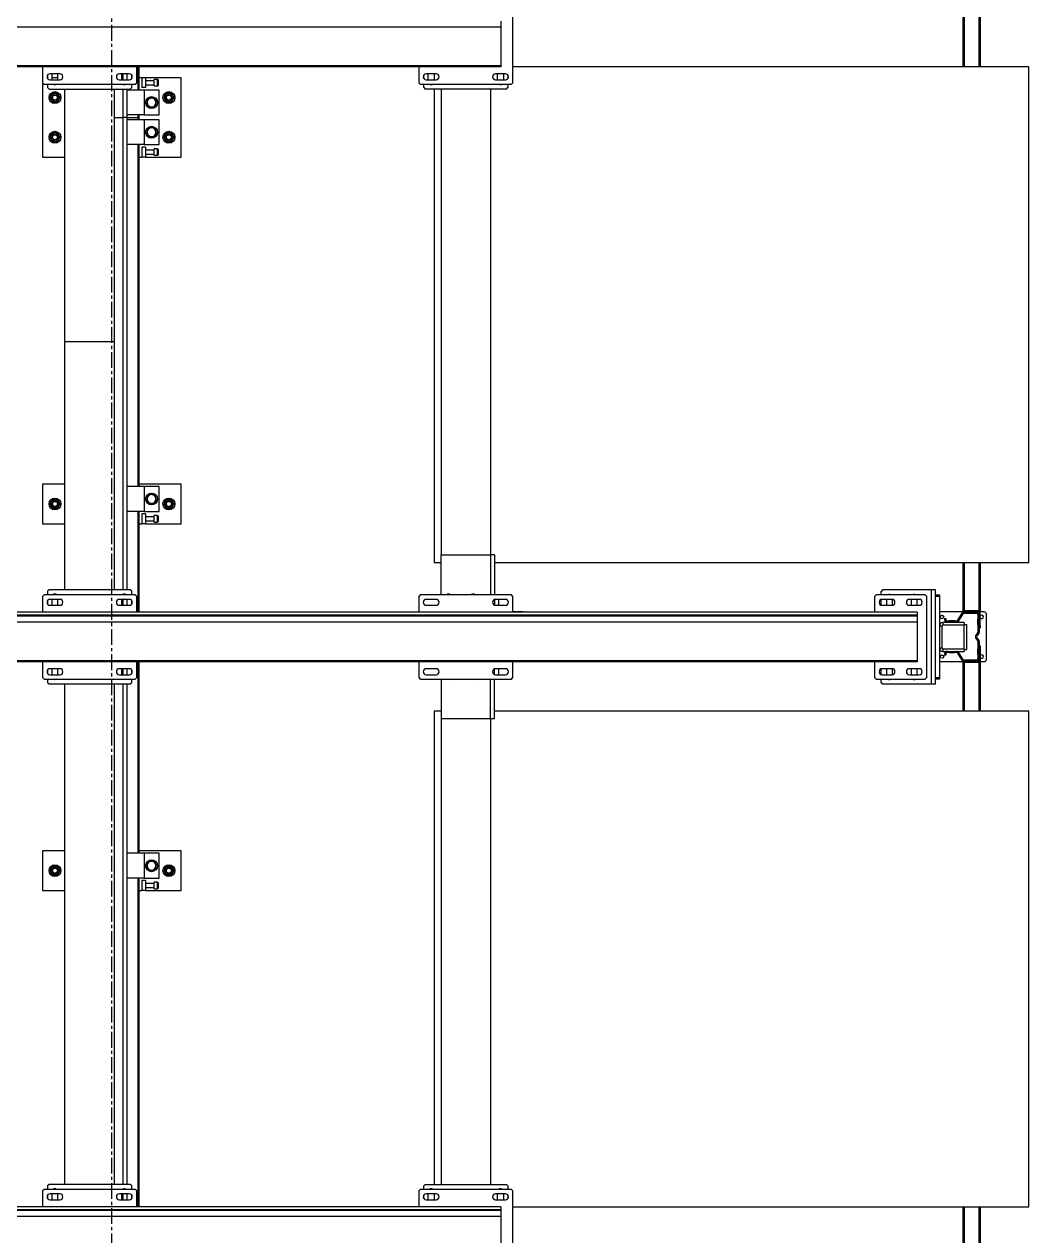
# Model space of a CAD drawing. Header units: millimetres. Extents: x 6622 to 532820, y 3370 to 359312.
# Drawn here: x 462973 to 465000, y 300081 to 302526 of the extents above; entities that cross this region are included whole.
import ezdxf

# ---------------------------------------------------------------- set-up
doc = ezdxf.new("R2010")
doc.units = ezdxf.units.MM
doc.linetypes.add('CENTER', pattern=[50.8, 31.75, -6.35, 6.35, -6.35])

# ---------------------------------------------------------------- blocks, each defined once
blk = doc.blocks.new('A$C6F3A12F4')
at = {"color": 2, "linetype": 'Continuous', "lineweight": 25}
for p, q in [((12185.2, 3700), (12185.2, 2659)), ((13185.2, 3700), (12185.2, 3700)), ((13185.2, 2622.1), (13185.2, 3700)), ((13485.2, 3700), (13485.2, 2622.1)), ((14485.2, 3700), (13485.2, 3700)), ((14485.2, 2659), (14485.2, 3700)), ((12085.2, 3602), (12185.2, 3602)), ((12085.2, 3599.5), (12185.2, 3599.5)), ((13185.2, 3602), (13283.2, 3602)), ((13185.2, 3599.5), (13283.2, 3599.5)), ((13283.2, 3599.5), (13283.2, 3602)), ((13283.2, 3599), (13283.2, 3599.5)), ((13285.2, 3599), (13283.2, 3599)), ((13283.2, 3599), (13283.2, 3572)), ((13285.2, 3610), (13285.2, 3601.8)), ((13285.2, 3599), (13285.2, 3594.5)), ((13287.7, 3594.5), (13285.2, 3594.5)), ((13285.2, 3570.1), (13285.2, 3594.5)), ((13286.2, 3602), (13286.2, 3600)), ((13312.2, 3602), (13286.2, 3602)), ((13290.7, 3600), (13286.2, 3600)), ((13287.7, 3570.1), (13287.7, 3594.5)), ((13380.2, 3615), (13290.2, 3615)), ((13290.7, 3600), (13290.7, 3597.5)), ((13290.7, 3600), (13299.8, 3600)), ((13290.7, 3597.5), (13299.8, 3597.5)), ((13299.8, 3600), (13299.8, 3597.5)), ((13310.6, 3600), (13299.8, 3600)), ((13310.6, 3597.5), (13299.8, 3597.5)), ((13310.6, 3600), (13325.8, 3600)), ((13310.6, 3597.5), (13310.6, 3600)), ((13310.6, 3597.5), (13325.8, 3597.5)), ((13312.2, 3600), (13312.2, 3602)), ((13312.2, 3602), (13317.2, 3602)), ((13317.2, 3602), (13317.2, 3600)), ((13325.8, 3597.5), (13325.8, 3600)), ((13329.2, 3598.8), (13327.6, 3596.8)), ((13327.6, 3596.8), (13331.8, 3593.5)), ((13329.2, 3598.8), (13333.3, 3595.5)), ((13331.8, 3593.5), (13333.3, 3595.5)), ((13337.1, 3595.5), (13341.2, 3598.8)), ((13337.1, 3595.5), (13338.6, 3593.5)), ((13338.6, 3593.5), (13342.8, 3596.8)), ((13342.8, 3596.8), (13341.2, 3598.8)), ((13344.6, 3600), (13344.6, 3597.5)), ((13344.6, 3600), (13359.8, 3600)), ((13344.6, 3597.5), (13359.8, 3597.5)), ((13353.2, 3600), (13353.2, 3602)), ((13353.2, 3602), (13358.2, 3602)), ((13358.2, 3602), (13358.2, 3600)), ((13358.2, 3602), (13384.2, 3602)), ((13359.8, 3600), (13359.8, 3597.5)), ((13370.6, 3600), (13359.8, 3600)), ((13370.6, 3597.5), (13359.8, 3597.5)), ((13370.6, 3597.5), (13370.6, 3600)), ((13370.6, 3600), (13379.7, 3600)), ((13370.6, 3597.5), (13379.7, 3597.5)), ((13379.7, 3600), (13384.2, 3600)), ((13379.7, 3597.5), (13379.7, 3600)), ((13385.2, 3594.5), (13382.7, 3594.5)), ((13382.7, 3594.5), (13382.7, 3570.1)), ((13384.2, 3600), (13384.2, 3602)), ((13385.2, 3601.8), (13385.2, 3610)), ((13387.2, 3599), (13385.2, 3599)), ((13385.2, 3599), (13385.2, 3594.5)), ((13385.2, 3594.5), (13385.2, 3570.1)), ((13387.2, 3599.5), (13387.2, 3602)), ((13387.2, 3602), (13485.2, 3602)), ((13387.2, 3599), (13387.2, 3599.5)), ((13387.2, 3599.5), (13485.2, 3599.5)), ((13387.2, 3599), (13387.2, 3572)), ((14485.2, 3602), (14585.2, 3602)), ((14485.2, 3599.5), (14585.2, 3599.5)), ((12085.2, 3569.5), (12185.2, 3569.5)), ((13185.2, 3569.5), (13283.2, 3569.5)), ((13283.2, 3572), (13285.2, 3572)), ((13283.2, 3567), (13283.2, 3572)), ((13285.2, 3570.1), (13285.2, 3567)), ((13285.2, 3570.1), (13287.7, 3570.1)), ((13306.7, 3569.9), (13311.7, 3569.9)), ((13306.7, 3569.9), (13306.7, 3526.9)), ((13310.7, 3569.9), (13310.7, 3574.9)), ((13360.7, 3574.9), (13310.7, 3574.9)), ((13360.7, 3569.9), (13310.7, 3569.9)), ((13311.7, 3569.9), (13311.7, 3526.9)), ((13359.7, 3526.9), (13359.7, 3569.9)), ((13359.7, 3569.9), (13364.7, 3569.9)), ((13360.7, 3569.9), (13360.7, 3574.9)), ((13364.7, 3526.9), (13364.7, 3569.9)), ((13382.7, 3570.1), (13385.2, 3570.1)), ((13385.2, 3572), (13387.2, 3572)), ((13385.2, 3567), (13385.2, 3570.1)), ((13387.2, 3572), (13387.2, 3567)), ((13387.2, 3569.5), (13485.2, 3569.5)), ((14485.2, 3569.5), (14585.2, 3569.5)), ((12085.2, 3567), (12185.2, 3567)), ((13185.2, 3567), (13283.2, 3567)), ((13285.2, 3567), (13283.2, 3567)), ((13285.2, 3567), (13285.2, 3520)), ((13289.1, 3567.5), (13287.8, 3565.4)), ((13301.8, 3556.9), (13287.8, 3565.4)), ((13303.1, 3559), (13289.1, 3567.5)), ((13301.8, 3556.9), (13303.1, 3559)), ((13305.7, 3554.3), (13303.2, 3554.3)), ((13303.2, 3550.3), (13303.2, 3554.3)), ((13305.7, 3550.3), (13303.2, 3550.3)), ((13303.2, 3550.3), (13303.2, 3539.5)), ((13305.7, 3550.3), (13305.7, 3554.3)), ((13305.7, 3550.3), (13305.7, 3539.5)), ((13367.2, 3554.3), (13364.7, 3554.3)), ((13367.2, 3550.3), (13364.7, 3550.3)), ((13367.2, 3554.3), (13367.2, 3550.3)), ((13367.2, 3539.5), (13367.2, 3550.3)), ((13381.3, 3567.5), (13367.3, 3559)), ((13367.3, 3559), (13368.6, 3556.9)), ((13382.6, 3565.4), (13368.6, 3556.9)), ((13382.6, 3565.4), (13381.3, 3567.5)), ((13387.2, 3567), (13385.2, 3567)), ((13385.2, 3520), (13385.2, 3567)), ((13387.2, 3567), (13485.2, 3567)), ((14485.2, 3567), (14585.2, 3567)), ((13298.2, 3530), (13298.2, 3532.5)), ((13298.2, 3532.5), (13300.2, 3532.5)), ((13298.2, 3530), (13300.2, 3530)), ((13300.2, 3530), (13300.2, 3532.5)), ((13303.2, 3539.5), (13305.7, 3539.5)), ((13303.2, 3535.5), (13303.2, 3539.5)), ((13303.2, 3535.5), (13305.7, 3535.5)), ((13305.7, 3535.5), (13305.7, 3539.5)), ((13306.7, 3526.9), (13311.7, 3526.9)), ((13313.7, 3524.9), (13313.7, 3519.9)), ((13313.7, 3524.9), (13357.7, 3524.9)), ((13357.7, 3519.9), (13357.7, 3524.9)), ((13359.7, 3526.9), (13364.7, 3526.9)), ((13364.7, 3539.5), (13367.2, 3539.5)), ((13364.7, 3535.5), (13367.2, 3535.5)), ((13367.2, 3539.5), (13367.2, 3535.5)), ((13370.2, 3532.5), (13370.2, 3530)), ((13370.2, 3532.5), (13372.2, 3532.5)), ((13370.2, 3530), (13372.2, 3530)), ((13372.2, 3532.5), (13372.2, 3530)), ((13430.7, 3511.9), (13240.7, 3511.9)), ((13240.7, 3511.9), (13240.7, 3503.9)), ((13430.7, 3503.9), (13240.7, 3503.9)), ((13240.7, 3503.9), (13240.7, 3404.9)), ((13250.7, 3511.9), (13250.7, 3519.9)), ((13250.7, 3519.9), (13253.7, 3519.9)), ((13253.7, 3519.9), (13253.7, 3511.9)), ((13253.7, 3519.9), (13417.7, 3519.9)), ((13417.7, 3511.9), (13417.7, 3519.9)), ((13417.7, 3519.9), (13420.7, 3519.9)), ((13420.7, 3519.9), (13420.7, 3511.9)), ((13430.7, 3511.9), (13430.7, 3503.9)), ((13430.7, 3503.9), (13430.7, 3404.9)), ((13253.7, 3494), (13250.7, 3491)), ((13250.7, 3491), (13250.7, 3392)), ((13417.7, 3494), (13253.7, 3494)), ((13259.7, 3479), (13259.7, 3459)), ((13271.7, 3474.9), (13259.7, 3474.9)), ((13271.7, 3459), (13271.7, 3479)), ((13285.7, 3475), (13285.7, 225)), ((13285.7, 3475), (13291.1, 3475)), ((13291.1, 225), (13291.1, 3475)), ((13291.1, 3475), (13293.7, 3475)), ((13293.7, 3475), (13293.7, 225)), ((13293.7, 3475), (13305.7, 3475)), ((13305.7, 3475), (13305.7, 225)), ((13305.7, 3475), (13383.1, 3475)), ((13383.1, 225), (13383.1, 3475)), ((13383.1, 3475), (13385.7, 3475)), ((13385.7, 3475), (13385.7, 225)), ((13399.7, 3479), (13399.7, 3459)), ((13411.7, 3474.9), (13399.7, 3474.9)), ((13411.7, 3459), (13411.7, 3479)), ((13420.7, 3491), (13417.7, 3494)), ((13420.7, 3392), (13420.7, 3491)), ((13259.7, 3462.9), (13271.7, 3462.9)), ((13399.7, 3462.9), (13411.7, 3462.9)), ((13259.7, 3424), (13259.7, 3404)), ((13271.6, 3424.9), (13259.8, 3424.9)), ((13271.7, 3404), (13271.7, 3424)), ((13399.7, 3424), (13399.7, 3404)), ((13411.6, 3424.9), (13399.8, 3424.9)), ((13411.7, 3404), (13411.7, 3424)), ((13240.7, 3404.9), (13243.7, 3401.9)), ((13250.7, 3401.9), (13243.7, 3401.9)), ((13259.7, 3412.9), (13271.7, 3412.9)), ((13271.3, 3401.9), (13260.1, 3401.9)), ((13399.7, 3412.9), (13411.7, 3412.9)), ((13411.3, 3401.9), (13400.1, 3401.9)), ((13427.7, 3401.9), (13420.7, 3401.9)), ((13427.7, 3401.9), (13430.7, 3404.9)), ((13250.7, 3392), (13253.7, 3389)), ((13253.7, 3389), (13285.7, 3389)), ((13385.7, 3389), (13417.7, 3389)), ((13417.7, 3389), (13420.7, 3392)), ((13285.2, 2680), (13285.2, 2659)), ((12217.2, 2659), (12053.2, 2659)), ((12199.2, 2644), (12199.2, 2624)), ((12202, 2649.1), (12208.4, 2649.1)), ((12211.2, 2624), (12211.2, 2644)), ((12220.2, 2656), (12217.2, 2659)), ((12220.2, 2472), (12220.2, 2656)), ((12220.2, 2649.1), (12227.2, 2649.1)), ((12230.2, 2646.1), (12227.2, 2649.1)), ((12230.2, 2646.1), (12230.2, 2482.1)), ((13253.7, 2659), (13250.7, 2656)), ((13250.7, 2656), (13250.7, 2472)), ((13285.7, 2659), (13253.7, 2659)), ((13259.7, 2644), (13259.7, 2624)), ((13271.7, 2624), (13271.7, 2644)), ((13417.7, 2659), (13385.7, 2659)), ((13399.7, 2644), (13399.7, 2624)), ((13411.7, 2624), (13411.7, 2644)), ((13420.7, 2656), (13417.7, 2659)), ((13420.7, 2472), (13420.7, 2656)), ((14443.2, 2649.1), (14440.2, 2646.1)), ((14440.2, 2482.1), (14440.2, 2646.1)), ((14443.2, 2649.1), (14450.2, 2649.1)), ((14453.2, 2659), (14450.2, 2656)), ((14450.2, 2656), (14450.2, 2472)), ((14617.2, 2659), (14453.2, 2659)), ((14459.2, 2644), (14459.2, 2624)), ((14462, 2649.1), (14468.4, 2649.1)), ((14471.2, 2624), (14471.2, 2644)), ((12093.2, 2635), (12105.2, 2635)), ((12105.2, 2635), (12105.2, 1065)), ((12105.2, 2635), (12182.6, 2635)), ((12182.6, 1065), (12182.6, 2635)), ((12182.6, 2635), (12185.2, 2635)), ((12185.2, 2635), (12185.2, 1065)), ((12199.2, 2640.1), (12211.2, 2640.1)), ((12211.2, 2628.1), (12199.2, 2628.1)), ((13170.2, 2622.1), (13170.2, 2614.1)), ((13170.2, 2622.1), (13250.7, 2622.1)), ((13259.7, 2630.1), (13271.7, 2630.1)), ((13260, 2622.1), (13271.4, 2622.1)), ((13399.7, 2630.1), (13411.7, 2630.1)), ((13411.4, 2622.1), (13400, 2622.1)), ((13500.2, 2622.1), (13420.7, 2622.1)), ((13500.2, 2614.1), (13500.2, 2622.1)), ((14459.2, 2640.1), (14471.2, 2640.1)), ((14471.2, 2628.1), (14459.2, 2628.1)), ((14485.2, 2635), (14490.6, 2635)), ((14485.2, 2635), (14485.2, 1065)), ((14490.6, 1065), (14490.6, 2635)), ((14490.6, 2635), (14493.2, 2635)), ((14493.2, 2635), (14493.2, 1065)), ((14493.2, 2635), (14505.2, 2635)), ((14505.2, 2635), (14505.2, 1065)), ((14505.2, 2635), (14582.6, 2635)), ((12230.2, 2614.1), (13170.2, 2614.1)), ((13170.2, 2514.1), (13170.2, 2614.1)), ((13170.2, 2614.1), (13250.7, 2614.1)), ((13500.2, 2614.1), (13420.7, 2614.1)), ((13500.2, 2514.1), (13500.2, 2614.1)), ((13500.2, 2614.1), (14440.2, 2614.1)), ((12199.2, 2504), (12199.2, 2484)), ((12199.2, 2500.1), (12211.2, 2500.1)), ((12199.2, 2500), (12211.2, 2500)), ((12211.2, 2484), (12211.2, 2504)), ((12230.2, 2514.1), (13170.2, 2514.1)), ((12230.2, 2500), (13185.2, 2500)), ((13250.7, 2514.1), (13170.2, 2514.1)), ((13185.2, 2500), (13185.2, 2514.1)), ((13259.7, 2504), (13259.7, 2484)), ((13271.7, 2484), (13271.7, 2504)), ((13399.7, 2504), (13399.7, 2484)), ((13411.7, 2484), (13411.7, 2504)), ((13420.7, 2514.1), (13500.2, 2514.1)), ((13485.2, 2514.1), (13485.2, 2500)), ((13485.2, 2500), (14440.2, 2500)), ((13500.2, 2514.1), (14440.2, 2514.1)), ((14459.2, 2504), (14459.2, 2484)), ((14459.2, 2500.1), (14471.2, 2500.1)), ((14459.2, 2500), (14471.2, 2500)), ((14471.2, 2484), (14471.2, 2504)), ((12211.2, 2488.1), (12199.2, 2488.1)), ((12208.7, 2479.1), (12201.7, 2479.1)), ((12217.2, 2469), (12220.2, 2472)), ((12227.2, 2479.1), (12220.2, 2479.1)), ((12227.2, 2479.1), (12230.2, 2482.1)), ((13250.7, 2472), (13253.7, 2469)), ((13417.7, 2469), (13420.7, 2472)), ((14440.2, 2482.1), (14443.2, 2479.1)), ((14450.2, 2479.1), (14443.2, 2479.1)), ((14450.2, 2472), (14453.2, 2469)), ((14471.2, 2488.1), (14459.2, 2488.1)), ((14468.7, 2479.1), (14461.7, 2479.1)), ((12185.2, 2469), (12217.2, 2469)), ((13253.7, 2469), (13285.7, 2469)), ((13385.7, 2469), (13417.7, 2469)), ((14453.2, 2469), (14485.2, 2469)), ((12207.2, 1990), (12207.2, 1918)), ((12367.2, 1990), (12207.2, 1990)), ((12367.2, 1918), (12367.2, 1990)), ((13027.2, 1990), (13027.2, 1904)), ((13107.2, 1990), (13027.2, 1990)), ((13107.2, 1918), (13107.2, 1990)), ((13767.2, 1990), (13767.2, 1904)), ((13847.2, 1990), (13767.2, 1990)), ((13847.2, 1918), (13847.2, 1990)), ((12256.7, 1965), (12256.2, 1965)), ((12256.6, 1963.2), (12256.2, 1963.2)), ((12256.3, 1962.2), (12256.6, 1963.2)), ((12336.7, 1965), (12336.2, 1965)), ((12336.6, 1963.2), (12336.2, 1963.2)), ((12336.3, 1962.2), (12336.6, 1963.2)), ((13076.7, 1965), (13076.2, 1965)), ((13076.6, 1963.2), (13076.2, 1963.2)), ((13076.3, 1962.2), (13076.6, 1963.2)), ((13816.8, 1965), (13816.2, 1965)), ((13816.6, 1963.2), (13816.2, 1963.2)), ((13816.3, 1962.2), (13816.6, 1963.2)), ((12210.7, 1942), (12210.7, 1935)), ((12223.7, 1942), (12210.7, 1942)), ((12223.7, 1935), (12210.7, 1935)), ((12211.7, 1943), (12222.7, 1943)), ((12213.2, 1935), (12213.2, 1918)), ((12221.2, 1918), (12221.2, 1935)), ((12223.7, 1935), (12223.7, 1942)), ((12282.2, 1945), (12232.2, 1945)), ((12232.2, 1945), (12232.2, 1915)), ((12252.2, 1937.3), (12248, 1934.4)), ((12256.4, 1940.2), (12252.2, 1937.3)), ((12261, 1938), (12256.4, 1940.2)), ((12265.6, 1935.8), (12261, 1938)), ((12282.2, 1915), (12282.2, 1945)), ((12342.2, 1945), (12292.2, 1945)), ((12292.2, 1945), (12292.2, 1915)), ((12312.2, 1937.3), (12308, 1934.4)), ((12316.4, 1940.2), (12312.2, 1937.3)), ((12321, 1938), (12316.4, 1940.2)), ((12325.6, 1935.8), (12321, 1938)), ((12342.2, 1915), (12342.2, 1945)), ((12350.7, 1942), (12350.7, 1935)), ((12363.7, 1942), (12350.7, 1942)), ((12363.7, 1935), (12350.7, 1935)), ((12351.7, 1943), (12362.7, 1943)), ((12353.2, 1935), (12353.2, 1918)), ((12361.2, 1918), (12361.2, 1935)), ((12363.7, 1935), (12363.7, 1942)), ((13082.2, 1945), (13032.2, 1945)), ((13032.2, 1945), (13032.2, 1915)), ((13052.2, 1937.3), (13048, 1934.4)), ((13056.4, 1940.2), (13052.2, 1937.3)), ((13061, 1938), (13056.4, 1940.2)), ((13065.6, 1935.8), (13061, 1938)), ((13082.2, 1915), (13082.2, 1945)), ((13090.7, 1942), (13090.7, 1935)), ((13103.7, 1942), (13090.7, 1942)), ((13103.7, 1935), (13090.7, 1935)), ((13091.7, 1943), (13102.7, 1943)), ((13093.2, 1935), (13093.2, 1918)), ((13101.2, 1918), (13101.2, 1935)), ((13103.7, 1935), (13103.7, 1942)), ((13822.2, 1945), (13772.2, 1945)), ((13772.2, 1945), (13772.2, 1915)), ((13792.2, 1937.3), (13788, 1934.4)), ((13796.4, 1940.2), (13792.2, 1937.3)), ((13801, 1938), (13796.4, 1940.2)), ((13805.6, 1935.8), (13801, 1938)), ((13822.2, 1915), (13822.2, 1945)), ((13830.7, 1942), (13830.7, 1935)), ((13843.7, 1942), (13830.7, 1942)), ((13843.7, 1935), (13830.7, 1935)), ((13831.7, 1943), (13842.7, 1943)), ((13833.2, 1935), (13833.2, 1918)), ((13841.2, 1918), (13841.2, 1935)), ((13843.7, 1935), (13843.7, 1942)), ((12207.2, 1918), (12207.2, 1910)), ((12207.2, 1918), (12227.2, 1918)), ((12207.2, 1910), (12207.2, 1904)), ((12207.2, 1910), (12227.2, 1910)), ((12227.2, 1918), (12227.2, 1910)), ((12232.2, 1915), (12232.2, 1880.2)), ((12232.2, 1915), (12282.2, 1915)), ((12248.8, 1924.2), (12253.4, 1922)), ((12253.4, 1922), (12258, 1919.8)), ((12258, 1919.8), (12262.2, 1922.7)), ((12262.2, 1922.7), (12266.4, 1925.6)), ((12266.8, 1930), (12266.1, 1930)), ((12266.6, 1928.2), (12266.2, 1928.2)), ((12266.4, 1927.4), (12266.6, 1928.2)), ((12282.2, 1915), (12282.2, 1880.2)), ((12292.2, 1915), (12292.2, 1880.2)), ((12292.2, 1915), (12342.2, 1915)), ((12308.7, 1924.2), (12313.4, 1922)), ((12313.4, 1922), (12318, 1919.8)), ((12318, 1919.8), (12322.2, 1922.7)), ((12322.2, 1922.7), (12326.4, 1925.6)), ((12326.7, 1930), (12326.1, 1930)), ((12326.6, 1928.2), (12326.2, 1928.2)), ((12326.4, 1927.4), (12326.6, 1928.2)), ((12342.2, 1915), (12342.2, 1880.2)), ((12347.2, 1918), (12367.2, 1918)), ((12347.2, 1918), (12347.2, 1910)), ((12347.2, 1910), (12367.2, 1910)), ((12367.2, 1918), (12367.2, 1910)), ((12367.2, 1904), (12367.2, 1910)), ((13032.2, 1915), (13082.2, 1915)), ((13032.2, 1915), (13032.2, 1880.2)), ((13048.8, 1924.2), (13053.4, 1922)), ((13053.4, 1922), (13058, 1919.8)), ((13058, 1919.8), (13062.2, 1922.7)), ((13062.2, 1922.7), (13066.4, 1925.6)), ((13066.8, 1930), (13066.1, 1930)), ((13066.6, 1928.2), (13066.2, 1928.2)), ((13066.4, 1927.4), (13066.6, 1928.2)), ((13082.2, 1915), (13082.2, 1880.2)), ((13087.2, 1918), (13087.2, 1910)), ((13087.2, 1918), (13107.2, 1918)), ((13087.2, 1910), (13107.2, 1910)), ((13107.2, 1918), (13107.2, 1910)), ((13107.2, 1904), (13107.2, 1910)), ((13772.2, 1915), (13822.2, 1915)), ((13772.2, 1915), (13772.2, 1880.2)), ((13788.8, 1924.2), (13793.4, 1922)), ((13793.4, 1922), (13798, 1919.8)), ((13798, 1919.8), (13802.2, 1922.7)), ((13802.2, 1922.7), (13806.4, 1925.6)), ((13806.7, 1930), (13806.1, 1930)), ((13806.6, 1928.2), (13806.2, 1928.2)), ((13806.4, 1927.4), (13806.6, 1928.2)), ((13822.2, 1915), (13822.2, 1880.2)), ((13827.2, 1918), (13847.2, 1918)), ((13827.2, 1918), (13827.2, 1910)), ((13827.2, 1910), (13847.2, 1910)), ((13847.2, 1918), (13847.2, 1910)), ((13847.2, 1904), (13847.2, 1910)), ((12185.2, 1904), (12232.2, 1904)), ((12232.2, 1902.7), (12185.2, 1902.7)), ((12217.2, 1900), (12185.2, 1900)), ((12199.2, 1885), (12199.2, 1865)), ((12208.5, 1890), (12201.9, 1890)), ((12211.2, 1865), (12211.2, 1885)), ((12220.2, 1897), (12217.2, 1900)), ((12220.2, 1713), (12220.2, 1897)), ((12227.2, 1890), (12220.2, 1890)), ((12230.2, 1887), (12227.2, 1890)), ((12230.2, 1723), (12230.2, 1887)), ((12282.2, 1904), (12292.2, 1904)), ((12287.2, 1902.7), (12282.2, 1902.7)), ((12287.2, 1904), (12287.2, 1902.7)), ((12287.2, 1880.2), (12287.2, 1902.7)), ((12292.2, 1902.7), (12287.2, 1902.7)), ((12342.2, 1904), (13032.2, 1904)), ((13032.2, 1902.7), (12342.2, 1902.7)), ((13082.2, 1904), (13285.7, 1904)), ((13285.7, 1902.7), (13082.2, 1902.7)), ((13243.2, 1890), (13240.2, 1887)), ((13240.2, 1887), (13240.2, 1723)), ((13250.7, 1890), (13243.2, 1890)), ((13253.7, 1900), (13250.7, 1897)), ((13250.7, 1897), (13250.7, 1713)), ((13285.7, 1900), (13253.7, 1900)), ((13259.7, 1885), (13259.7, 1865)), ((13269, 1890), (13262.4, 1890)), ((13271.7, 1865), (13271.7, 1885)), ((13385.7, 1904), (13772.2, 1904)), ((13772.2, 1902.7), (13385.7, 1902.7)), ((13417.7, 1900), (13385.7, 1900)), ((13399.7, 1885), (13399.7, 1865)), ((13409, 1890), (13402.4, 1890)), ((13411.7, 1865), (13411.7, 1885)), ((13420.7, 1897), (13417.7, 1900)), ((13420.7, 1713), (13420.7, 1897)), ((13427.2, 1890), (13420.7, 1890)), ((13430.2, 1887), (13427.2, 1890)), ((13430.2, 1723), (13430.2, 1887)), ((13822.2, 1904), (14485.2, 1904)), ((14485.2, 1902.7), (13822.2, 1902.7)), ((14443.2, 1890), (14440.2, 1887)), ((14440.2, 1887), (14440.2, 1723)), ((14450.2, 1890), (14443.2, 1890)), ((14453.2, 1900), (14450.2, 1897)), ((14450.2, 1897), (14450.2, 1713)), ((14485.2, 1900), (14453.2, 1900)), ((14459.2, 1885), (14459.2, 1865)), ((14468.5, 1890), (14461.9, 1890)), ((14471.2, 1865), (14471.2, 1885)), ((12211.2, 1881), (12199.2, 1881)), ((12199.2, 1880.2), (12211.2, 1880.2)), ((12211.2, 1872.8), (12199.2, 1872.8)), ((12199.2, 1869), (12211.2, 1869)), ((12220.8, 1872.8), (12220.2, 1872.8)), ((12230.2, 1880.2), (13240.2, 1880.2)), ((12287.2, 1872.8), (12230.2, 1872.8)), ((12287.2, 1880.2), (12287.2, 1872.8)), ((12287.2, 1855), (12287.2, 1872.8)), ((13240.2, 1872.8), (12287.2, 1872.8)), ((13250.7, 1872.8), (13249.6, 1872.8)), ((13271.7, 1881), (13259.7, 1881)), ((13259.7, 1880.2), (13271.7, 1880.2)), ((13271.7, 1872.8), (13259.7, 1872.8)), ((13259.7, 1869), (13271.7, 1869)), ((13411.7, 1881), (13399.7, 1881)), ((13399.7, 1880.2), (13411.7, 1880.2)), ((13411.7, 1872.8), (13399.7, 1872.8)), ((13399.7, 1869), (13411.7, 1869)), ((13420.8, 1872.8), (13420.7, 1872.8)), ((13430.2, 1880.2), (14440.2, 1880.2)), ((14440.2, 1872.8), (13430.2, 1872.8)), ((14450.2, 1872.8), (14449.6, 1872.8)), ((14471.2, 1881), (14459.2, 1881)), ((14459.2, 1880.2), (14471.2, 1880.2)), ((14471.2, 1872.8), (14459.2, 1872.8)), ((14459.2, 1869), (14471.2, 1869)), ((12740.2, 1855), (12230.2, 1855)), ((12740.2, 1855), (12740.2, 1755)), ((13240.2, 1855), (12740.2, 1855)), ((14440.2, 1855), (13430.2, 1855)), ((12199.2, 1745), (12199.2, 1725)), ((12211.2, 1741), (12199.2, 1741)), ((12207.2, 1741), (12207.2, 1729)), ((12211.2, 1725), (12211.2, 1745)), ((12740.2, 1755), (12230.2, 1755)), ((12367.2, 1710), (12367.2, 1755)), ((13240.2, 1755), (12740.2, 1755)), ((13027.2, 1755), (13027.2, 1710)), ((13107.2, 1710), (13107.2, 1755)), ((13259.7, 1745), (13259.7, 1725)), ((13271.7, 1741), (13259.7, 1741)), ((13271.7, 1725), (13271.7, 1745)), ((13399.7, 1745), (13399.7, 1725)), ((13411.7, 1741), (13399.7, 1741)), ((13411.7, 1725), (13411.7, 1745)), ((14440.2, 1755), (13430.2, 1755)), ((13767.2, 1755), (13767.2, 1710)), ((13847.2, 1710), (13847.2, 1755)), ((14459.2, 1745), (14459.2, 1725)), ((14471.2, 1741), (14459.2, 1741)), ((14471.2, 1725), (14471.2, 1745)), ((12199.2, 1729), (12211.2, 1729)), ((12201.9, 1720), (12208.5, 1720)), ((12207.2, 1720), (12207.2, 1719.3)), ((12217.2, 1710), (12220.2, 1713)), ((12220.2, 1720), (12227.2, 1720)), ((12227.2, 1720), (12230.2, 1723)), ((12256.7, 1735), (12256.2, 1735)), ((12256.6, 1733.2), (12256.2, 1733.2)), ((12256.3, 1732.2), (12256.6, 1733.2)), ((12336.7, 1735), (12336.2, 1735)), ((12336.6, 1733.2), (12336.2, 1733.2)), ((12336.3, 1732.2), (12336.6, 1733.2)), ((13076.7, 1735), (13076.2, 1735)), ((13076.6, 1733.2), (13076.2, 1733.2)), ((13076.3, 1732.2), (13076.6, 1733.2)), ((13240.2, 1723), (13243.2, 1720)), ((13243.2, 1720), (13250.7, 1720)), ((13250.7, 1713), (13253.7, 1710)), ((13259.7, 1729), (13271.7, 1729)), ((13262.4, 1720), (13269, 1720)), ((13399.7, 1729), (13411.7, 1729)), ((13402.4, 1720), (13409, 1720)), ((13417.7, 1710), (13420.7, 1713)), ((13420.7, 1720), (13427.2, 1720)), ((13427.2, 1720), (13430.2, 1723)), ((13816.8, 1735), (13816.2, 1735)), ((13816.6, 1733.2), (13816.2, 1733.2)), ((13816.3, 1732.2), (13816.6, 1733.2)), ((14440.2, 1723), (14443.2, 1720)), ((14443.2, 1720), (14450.2, 1720)), ((14450.2, 1713), (14453.2, 1710)), ((14459.2, 1729), (14471.2, 1729)), ((14461.9, 1720), (14468.5, 1720)), ((12185.2, 1710), (12217.2, 1710)), ((12217.2, 1710), (12367.2, 1710)), ((13027.2, 1710), (13107.2, 1710)), ((13253.7, 1710), (13285.7, 1710)), ((13385.7, 1710), (13417.7, 1710)), ((13767.2, 1710), (13847.2, 1710)), ((14453.2, 1710), (14485.2, 1710))]:
    blk.add_line(p, q, dxfattribs=at)
at = {"color": 2, "linetype": 'Continuous', "lineweight": 25, "flags": 128}
for points in [[(12256.7, 1965), (12256.6, 1966.9), (12256.3, 1967.9)], [(12336.7, 1965), (12336.6, 1966.9), (12336.3, 1967.9)], [(13076.7, 1965), (13076.6, 1966.9), (13076.3, 1967.9)], [(13816.8, 1965), (13816.6, 1966.9), (13816.3, 1967.9)], [(12256.7, 1735), (12256.6, 1736.9), (12256.3, 1737.9)], [(12336.7, 1735), (12336.6, 1736.9), (12336.3, 1737.9)], [(13076.7, 1735), (13076.6, 1736.9), (13076.3, 1737.9)], [(13816.8, 1735), (13816.6, 1736.9), (13816.3, 1737.9)]]:
    blk.add_lwpolyline(points, dxfattribs=at)
at = {"color": 2, "linetype": 'Continuous', "lineweight": 25}
for centre, radius in [((13295.2, 3525), 3.5), ((13375.2, 3525), 3.5), ((12247.2, 1965), 12), ((12247.2, 1965), 8.62), ((12247.2, 1965), 6), ((12247.2, 1965), 5), ((12327.2, 1965), 12), ((12327.2, 1965), 8.62), ((12327.2, 1965), 6), ((12327.2, 1965), 5), ((13067.2, 1965), 12), ((13067.2, 1965), 8.62), ((13067.2, 1965), 6), ((13067.2, 1965), 5), ((13807.2, 1965), 12), ((13807.2, 1965), 8.62), ((13807.2, 1965), 6), ((13807.2, 1965), 5), ((12257.2, 1930), 12), ((12317.2, 1930), 12), ((13057.2, 1930), 12), ((13797.2, 1930), 12), ((12247.2, 1735), 12), ((12247.2, 1735), 8.62), ((12247.2, 1735), 6), ((12247.2, 1735), 5), ((12327.2, 1735), 12), ((12327.2, 1735), 8.62), ((12327.2, 1735), 6), ((12327.2, 1735), 5), ((13067.2, 1735), 12), ((13067.2, 1735), 8.62), ((13067.2, 1735), 6), ((13067.2, 1735), 5), ((13807.2, 1735), 12), ((13807.2, 1735), 8.62), ((13807.2, 1735), 6), ((13807.2, 1735), 5)]:
    blk.add_circle(centre, radius, dxfattribs=at)
for centre, radius, start, end in [((13286.2, 3599), 3, 90, 180), ((13290.2, 3610), 5, 90, 180), ((13286.2, 3599), 1, 90, 180), ((13290.7, 3594.5), 5.5, 90, 180), ((13290.7, 3594.5), 3, 90, 180), ((13295.2, 3605), 3.5, 301.0027, 180), ((13295.2, 3605), 3.5, 180, 238.9973), ((13325.8, 3594.5), 5.5, 51.3402, 90), ((13325.8, 3594.5), 3, 51.3402, 90), ((13335.2, 3597.8), 3, 231.3402, 308.6598), ((13344.6, 3594.5), 5.5, 90, 128.6598), ((13344.6, 3594.5), 3, 90, 128.6598), ((13375.2, 3605), 3.5, 301.0027, 180), ((13375.2, 3605), 3.5, 180, 238.9973), ((13379.7, 3594.5), 5.5, 0, 90), ((13379.7, 3594.5), 3, 0, 90), ((13380.2, 3610), 5, 0, 90), ((13384.2, 3599), 3, 0, 90), ((13384.2, 3599), 1, 0, 90), ((13290.7, 3570.1), 5.5, 180, 238.5704), ((13290.7, 3570.1), 3, 180, 238.5704), ((13335.2, 3597.8), 5.5, 231.3402, 308.6598), ((13379.7, 3570.1), 3, 301.4296, 0), ((13379.7, 3570.1), 5.5, 301.4296, 0), ((13300.2, 3554.3), 3, 0, 58.5704), ((13300.2, 3554.3), 5.5, 0, 58.5704), ((13370.2, 3554.3), 5.5, 121.4296, 180), ((13370.2, 3554.3), 3, 121.4296, 180), ((13300.2, 3535.5), 3, 270, 0), ((13300.2, 3535.5), 5.5, 270, 0), ((13313.7, 3526.9), 7, 180, 270), ((13313.7, 3526.9), 2, 180, 270), ((13357.7, 3526.9), 2, 270, 0), ((13357.7, 3526.9), 7, 270, 0), ((13370.2, 3535.5), 5.5, 180, 270), ((13370.2, 3535.5), 3, 180, 270), ((13255.7, 3468.9), 6, 146.4427, 213.5573), ((13265.7, 3479), 6, 0, 180), ((13405.7, 3479), 6, 0, 180), ((13415.7, 3468.9), 6, 326.4427, 33.5573), ((13265.7, 3459), 6, 180, 0), ((13405.7, 3459), 6, 180, 0), ((13265.7, 3424), 6, 0, 180), ((13405.7, 3424), 6, 0, 180), ((13255.7, 3418.9), 6, 146.4427, 213.5573), ((13265.7, 3404), 6, 180, 0), ((13405.7, 3404), 6, 180, 0), ((13415.7, 3418.9), 6, 326.4427, 33.5573), ((13290.2, 2680), 5, 154.1581, 180), ((12205.2, 2644), 6, 0, 180), ((13265.7, 2644), 6, 0, 180), ((13405.7, 2644), 6, 0, 180), ((14465.2, 2644), 6, 0, 180), ((12205.2, 2624), 6, 180, 0), ((12215.2, 2634.1), 6, 326.4427, 33.5573), ((13265.7, 2624), 6, 180, 0), ((13405.7, 2624), 6, 180, 0), ((14455.2, 2634.1), 6, 146.4427, 213.5573), ((14465.2, 2624), 6, 180, 0), ((13255.2, 2579.1), 6, 138.5904, 221.4096), ((13415.2, 2579.1), 6, 336.4435, 23.5565), ((13255.2, 2529.1), 6, 138.5904, 221.4096), ((13415.2, 2529.1), 6, 336.4435, 23.5565), ((12205.2, 2504), 6, 0, 180), ((12215.2, 2494.1), 6, 326.4427, 33.5573), ((13265.7, 2504), 6, 0, 180), ((13405.7, 2504), 6, 0, 180), ((14455.2, 2494.1), 6, 146.4427, 213.5573), ((14465.2, 2504), 6, 0, 180), ((12205.2, 2484), 6, 180, 0), ((13265.7, 2484), 6, 180, 0), ((13405.7, 2484), 6, 180, 0), ((14465.2, 2484), 6, 180, 0), ((12247.2, 1965), 9.55, 221.2996, 256.7088), ((12247.2, 1965), 9.55, 349.1982, 0), ((12327.2, 1965), 9.55, 221.2996, 256.7088), ((12327.2, 1965), 9.55, 349.1982, 0), ((13067.2, 1965), 9.55, 221.2996, 256.7088), ((13067.2, 1965), 9.55, 349.1982, 0), ((13807.2, 1965), 9.55, 221.2996, 256.7088), ((13807.2, 1965), 9.55, 349.1982, 0), ((12211.7, 1942), 1, 90, 180), ((12222.7, 1942), 1, 0, 90), ((12257.2, 1930), 9.55, 165.3637, 203.9741), ((12257.2, 1930), 8.87, 124.3653, 184.3653), ((12257.2, 1930), 9.55, 104.5207, 143.3519), ((12257.2, 1930), 8.87, 64.3653, 124.3653), ((12257.2, 1930), 9.55, 42.9611, 84.8708), ((12257.2, 1930), 8.86, 4.3653, 64.3653), ((12257.2, 1930), 9.55, 0, 24.9691), ((12317.2, 1930), 9.55, 165.3637, 203.9741), ((12317.2, 1930), 8.87, 124.3653, 184.3653), ((12317.2, 1930), 9.55, 104.5207, 143.3519), ((12317.2, 1930), 8.87, 64.3653, 124.3653), ((12317.2, 1930), 9.55, 42.9611, 84.8708), ((12317.2, 1930), 8.87, 4.3653, 64.3653), ((12317.2, 1930), 9.55, 0, 24.9691), ((12351.7, 1942), 1, 90, 180), ((12362.7, 1942), 1, 0, 90), ((13057.2, 1930), 9.55, 165.3637, 203.9741), ((13057.2, 1930), 8.86, 124.3653, 184.3653), ((13057.2, 1930), 9.55, 104.5207, 143.3519), ((13057.2, 1930), 8.87, 64.3653, 124.3653), ((13057.2, 1930), 9.55, 42.9611, 84.8708), ((13057.2, 1930), 8.87, 4.3653, 64.3653), ((13057.2, 1930), 9.55, 0, 24.9691), ((13091.7, 1942), 1, 90, 180), ((13102.7, 1942), 1, 0, 90), ((13797.2, 1930), 9.55, 165.3637, 203.9741), ((13797.2, 1930), 8.87, 124.3653, 184.3653), ((13797.2, 1930), 9.55, 104.5207, 143.3519), ((13797.2, 1930), 8.87, 64.3653, 124.3653), ((13797.2, 1930), 9.55, 42.9611, 84.8708), ((13797.2, 1930), 8.87, 4.3653, 64.3653), ((13797.2, 1930), 9.55, 0, 24.9691), ((13831.7, 1942), 1, 90, 180), ((13842.7, 1942), 1, 0, 90), ((12257.2, 1930), 8.87, 184.3653, 244.3653), ((12257.2, 1930), 9.55, 224.4516, 265.4367), ((12257.2, 1930), 8.87, 244.3653, 304.3653), ((12257.2, 1930), 9.55, 283.449, 324.061), ((12257.2, 1930), 8.87, 304.3653, 4.3653), ((12257.2, 1930), 9.55, 349.1982, 0), ((12317.2, 1930), 8.87, 184.3653, 244.3653), ((12317.2, 1930), 9.55, 224.4516, 265.4367), ((12317.2, 1930), 8.87, 244.3653, 304.3653), ((12317.2, 1930), 9.55, 283.449, 324.061), ((12317.2, 1930), 8.87, 304.3653, 4.3653), ((12317.2, 1930), 9.55, 349.1982, 0), ((13057.2, 1930), 8.86, 184.3653, 244.3653), ((13057.2, 1930), 9.55, 224.4516, 265.4367), ((13057.2, 1930), 8.87, 244.3653, 304.3653), ((13057.2, 1930), 9.55, 283.449, 324.061), ((13057.2, 1930), 8.87, 304.3653, 4.3653), ((13057.2, 1930), 9.55, 349.1982, 0), ((13797.2, 1930), 8.87, 184.3653, 244.3653), ((13797.2, 1930), 9.55, 224.4516, 265.4367), ((13797.2, 1930), 8.86, 244.3653, 304.3653), ((13797.2, 1930), 9.55, 283.449, 324.061), ((13797.2, 1930), 8.86, 304.3653, 4.3653), ((13797.2, 1930), 9.55, 349.1982, 0), ((12205.2, 1885), 6, 0, 180), ((13265.7, 1885), 6, 0, 180), ((13405.7, 1885), 6, 0, 180), ((14465.2, 1885), 6, 0, 180), ((12205.2, 1865), 6, 180, 0), ((12215.2, 1875), 6, 326.4427, 33.5573), ((13255.2, 1875), 6, 138.5904, 221.4096), ((13265.7, 1865), 6, 180, 0), ((13405.7, 1865), 6, 180, 0), ((13415.2, 1875), 6, 336.4435, 23.5565), ((14455.2, 1875), 6, 146.4427, 213.5573), ((14465.2, 1865), 6, 180, 0), ((12205.2, 1745), 6, 0, 180), ((12215.2, 1735), 6, 326.4427, 33.5573), ((13255.2, 1735), 6, 138.5904, 221.4096), ((13265.7, 1745), 6, 0, 180), ((13405.7, 1745), 6, 0, 180), ((13415.2, 1735), 6, 336.4435, 23.5565), ((14455.2, 1735), 6, 146.4427, 213.5573), ((14465.2, 1745), 6, 0, 180), ((12205.2, 1725), 6, 180, 0), ((12247.2, 1735), 9.55, 221.2996, 256.7088), ((12247.2, 1735), 9.55, 349.1982, 0), ((12327.2, 1735), 9.55, 221.2996, 256.7088), ((12327.2, 1735), 9.55, 349.1982, 0), ((13067.2, 1735), 9.55, 221.2996, 256.7088), ((13067.2, 1735), 9.55, 349.1982, 0), ((13265.7, 1725), 6, 180, 0), ((13405.7, 1725), 6, 180, 0), ((13807.2, 1735), 9.55, 221.2996, 256.7088), ((13807.2, 1735), 9.55, 349.1982, 0), ((14465.2, 1725), 6, 180, 0)]:
    blk.add_arc(centre, radius, start, end, dxfattribs=at)
for points, knots in [([(12247.2, 1975.4), (12246.4, 1974.9), (12244.8, 1974), (12242.5, 1972.7), (12240.3, 1971.4), (12238.9, 1970.6), (12238.2, 1970.2)], [0, 0, 0, 0, 0.264557, 0.534946, 0.765345, 1, 1, 1, 1]), ([(12238.2, 1970.2), (12238.2, 1969.8), (12238.2, 1968.5), (12238.2, 1966.2), (12238.2, 1963.2), (12238.2, 1961.1), (12238.2, 1959.8)], [0, 0, 0, 0, 0.131003, 0.38054, 0.636178, 1, 1, 1, 1]), ([(12238.2, 1959.8), (12239, 1959.4), (12240.6, 1958.4), (12242.9, 1957.1), (12245.1, 1955.8), (12246.5, 1955), (12247.2, 1954.6)], [0, 0, 0, 0, 0.264634, 0.534945, 0.765345, 1, 1, 1, 1]), ([(12256.2, 1970.2), (12255.4, 1970.6), (12253.8, 1971.6), (12251.5, 1972.9), (12249.3, 1974.2), (12247.9, 1975), (12247.2, 1975.4)], [0, 0, 0, 0, 0.2645573, 0.5349461, 0.7653454, 1, 1, 1, 1]), ([(12247.2, 1954.6), (12248, 1955.1), (12249.6, 1956), (12251.9, 1957.3), (12254.1, 1958.6), (12255.5, 1959.4), (12256.2, 1959.8)], [0, 0, 0, 0, 0.264634, 0.534945, 0.765345, 1, 1, 1, 1]), ([(12256.2, 1959.8), (12256.2, 1961.1), (12256.2, 1963.2), (12256.2, 1966.2), (12256.2, 1968.4), (12256.2, 1969.8), (12256.2, 1970.2)], [0, 0, 0, 0, 0.363821, 0.613049, 0.868997, 1, 1, 1, 1]), ([(12327.2, 1975.4), (12326.4, 1974.9), (12324.8, 1974), (12322.5, 1972.7), (12320.3, 1971.4), (12318.9, 1970.6), (12318.2, 1970.2)], [0, 0, 0, 0, 0.264557, 0.534946, 0.765345, 1, 1, 1, 1]), ([(12318.2, 1970.2), (12318.2, 1969.8), (12318.2, 1968.5), (12318.2, 1966.2), (12318.2, 1963.2), (12318.2, 1961.1), (12318.2, 1959.8)], [0, 0, 0, 0, 0.131003, 0.38054, 0.636178, 1, 1, 1, 1]), ([(12318.2, 1959.8), (12319, 1959.4), (12320.6, 1958.4), (12322.9, 1957.1), (12325.1, 1955.8), (12326.5, 1955), (12327.2, 1954.6)], [0, 0, 0, 0, 0.264634, 0.534945, 0.765345, 1, 1, 1, 1]), ([(12336.2, 1970.2), (12335.4, 1970.6), (12333.8, 1971.6), (12331.5, 1972.9), (12329.3, 1974.2), (12327.9, 1975), (12327.2, 1975.4)], [0, 0, 0, 0, 0.264614, 0.534982, 0.765363, 1, 1, 1, 1]), ([(12327.2, 1954.6), (12328, 1955.1), (12329.6, 1956), (12331.9, 1957.3), (12334.1, 1958.6), (12335.5, 1959.4), (12336.2, 1959.8)], [0, 0, 0, 0, 0.264614, 0.534904, 0.765287, 1, 1, 1, 1]), ([(12336.2, 1959.8), (12336.2, 1961.1), (12336.2, 1963.2), (12336.2, 1966.2), (12336.2, 1968.4), (12336.2, 1969.8), (12336.2, 1970.2)], [0, 0, 0, 0, 0.363821, 0.613049, 0.868997, 1, 1, 1, 1]), ([(13067.2, 1975.4), (13066.4, 1974.9), (13064.8, 1974), (13062.5, 1972.7), (13060.3, 1971.4), (13058.9, 1970.6), (13058.2, 1970.2)], [0, 0, 0, 0, 0.264614, 0.534981, 0.765363, 1, 1, 1, 1]), ([(13058.2, 1970.2), (13058.2, 1969.8), (13058.2, 1968.5), (13058.2, 1966.2), (13058.2, 1963.2), (13058.2, 1961.1), (13058.2, 1959.8)], [0, 0, 0, 0, 0.131003, 0.38054, 0.636178, 1, 1, 1, 1]), ([(13058.2, 1959.8), (13059, 1959.4), (13060.6, 1958.4), (13062.9, 1957.1), (13065.1, 1955.8), (13066.5, 1955), (13067.2, 1954.6)], [0, 0, 0, 0, 0.264614, 0.534981, 0.765363, 1, 1, 1, 1]), ([(13076.2, 1970.2), (13075.4, 1970.6), (13073.8, 1971.6), (13071.5, 1972.9), (13069.3, 1974.2), (13067.9, 1975), (13067.2, 1975.4)], [0, 0, 0, 0, 0.264634, 0.534945, 0.765345, 1, 1, 1, 1]), ([(13067.2, 1954.6), (13068, 1955.1), (13069.6, 1956), (13071.9, 1957.3), (13074.1, 1958.6), (13075.5, 1959.4), (13076.2, 1959.8)], [0, 0, 0, 0, 0.264557, 0.534946, 0.765345, 1, 1, 1, 1]), ([(13076.2, 1959.8), (13076.2, 1961.1), (13076.2, 1963.2), (13076.2, 1966.2), (13076.2, 1968.4), (13076.2, 1969.8), (13076.2, 1970.2)], [0, 0, 0, 0, 0.363821, 0.613049, 0.868997, 1, 1, 1, 1]), ([(13807.2, 1975.4), (13806.4, 1974.9), (13804.8, 1974), (13802.5, 1972.7), (13800.3, 1971.4), (13798.9, 1970.6), (13798.2, 1970.2)], [0, 0, 0, 0, 0.264634, 0.534945, 0.765345, 1, 1, 1, 1]), ([(13798.2, 1970.2), (13798.2, 1969.8), (13798.2, 1968.5), (13798.2, 1966.2), (13798.2, 1963.2), (13798.2, 1961.1), (13798.2, 1959.8)], [0, 0, 0, 0, 0.131003, 0.38054, 0.636178, 1, 1, 1, 1]), ([(13798.2, 1959.8), (13799, 1959.4), (13800.6, 1958.4), (13802.9, 1957.1), (13805.1, 1955.8), (13806.5, 1955), (13807.2, 1954.6)], [0, 0, 0, 0, 0.264557, 0.534946, 0.765345, 1, 1, 1, 1]), ([(13816.2, 1970.2), (13815.4, 1970.6), (13813.8, 1971.6), (13811.5, 1972.9), (13809.3, 1974.2), (13807.9, 1975), (13807.2, 1975.4)], [0, 0, 0, 0, 0.264634, 0.534945, 0.765345, 1, 1, 1, 1]), ([(13807.2, 1954.6), (13808, 1955.1), (13809.6, 1956), (13811.9, 1957.3), (13814.1, 1958.6), (13815.5, 1959.4), (13816.2, 1959.8)], [0, 0, 0, 0, 0.264557, 0.534946, 0.765345, 1, 1, 1, 1]), ([(13816.2, 1959.8), (13816.2, 1961.1), (13816.2, 1963.2), (13816.2, 1966.2), (13816.2, 1968.4), (13816.2, 1969.8), (13816.2, 1970.2)], [0, 0, 0, 0, 0.363821, 0.613049, 0.868997, 1, 1, 1, 1]), ([(12248, 1934.4), (12248, 1934), (12248.1, 1932.3), (12248.3, 1930.6), (12248.4, 1929.3)], [0, 0, 0, 0, 0.2530598, 1, 1, 1, 1]), ([(12266, 1930.7), (12265.9, 1932), (12265.8, 1933.7), (12265.7, 1935.4), (12265.6, 1935.8)], [0, 0, 0, 0, 0.746928, 1, 1, 1, 1]), ([(12308, 1934.4), (12308, 1934), (12308.1, 1932.3), (12308.3, 1930.6), (12308.4, 1929.3)], [0, 0, 0, 0, 0.25307, 1, 1, 1, 1]), ([(12326, 1930.7), (12325.9, 1932), (12325.8, 1933.7), (12325.7, 1935.4), (12325.6, 1935.8)], [0, 0, 0, 0, 0.746939, 1, 1, 1, 1]), ([(13048, 1934.4), (13048, 1934), (13048.1, 1932.3), (13048.3, 1930.6), (13048.4, 1929.3)], [0, 0, 0, 0, 0.2530598, 1, 1, 1, 1]), ([(13066, 1930.7), (13065.9, 1932), (13065.8, 1933.7), (13065.7, 1935.4), (13065.6, 1935.8)], [0, 0, 0, 0, 0.746925, 1, 1, 1, 1]), ([(13788, 1934.4), (13788, 1934), (13788.1, 1932.3), (13788.3, 1930.6), (13788.4, 1929.3)], [0, 0, 0, 0, 0.2530598, 1, 1, 1, 1]), ([(13806, 1930.7), (13805.9, 1932), (13805.8, 1933.7), (13805.7, 1935.4), (13805.6, 1935.8)], [0, 0, 0, 0, 0.746928, 1, 1, 1, 1]), ([(12248.4, 1929.3), (12248.5, 1927.7), (12248.6, 1925.9), (12248.7, 1924.3), (12248.8, 1924.2)], [0, 0, 0, 0, 0.973005, 1, 1, 1, 1]), ([(12266.4, 1925.6), (12266.4, 1925.6), (12266.3, 1927.3), (12266.2, 1929), (12266, 1930.7)], [0, 0, 0, 0, 0.026997, 1, 1, 1, 1]), ([(12308.4, 1929.3), (12308.5, 1927.7), (12308.6, 1925.9), (12308.7, 1924.3), (12308.7, 1924.2)], [0, 0, 0, 0, 0.973018, 1, 1, 1, 1]), ([(12326.4, 1925.6), (12326.4, 1925.6), (12326.3, 1927.3), (12326.2, 1929), (12326, 1930.7)], [0, 0, 0, 0, 0.026997, 1, 1, 1, 1]), ([(13048.4, 1929.3), (13048.5, 1927.7), (13048.6, 1925.9), (13048.7, 1924.3), (13048.8, 1924.2)], [0, 0, 0, 0, 0.973005, 1, 1, 1, 1]), ([(13066.4, 1925.6), (13066.4, 1925.6), (13066.3, 1927.3), (13066.2, 1929), (13066, 1930.7)], [0, 0, 0, 0, 0.026997, 1, 1, 1, 1]), ([(13788.4, 1929.3), (13788.5, 1927.7), (13788.6, 1925.9), (13788.7, 1924.3), (13788.8, 1924.2)], [0, 0, 0, 0, 0.973005, 1, 1, 1, 1]), ([(13806.4, 1925.6), (13806.4, 1925.6), (13806.3, 1927.3), (13806.2, 1929), (13806, 1930.7)], [0, 0, 0, 0, 0.026997, 1, 1, 1, 1]), ([(12247.2, 1745.4), (12246.4, 1744.9), (12244.8, 1744), (12242.5, 1742.7), (12240.3, 1741.4), (12238.9, 1740.6), (12238.2, 1740.2)], [0, 0, 0, 0, 0.264557, 0.534946, 0.765345, 1, 1, 1, 1]), ([(12238.2, 1740.2), (12238.2, 1739.8), (12238.2, 1738.5), (12238.2, 1736.2), (12238.2, 1733.2), (12238.2, 1731.1), (12238.2, 1729.8)], [0, 0, 0, 0, 0.1310035, 0.3805405, 0.636178, 1, 1, 1, 1]), ([(12256.2, 1740.2), (12255.4, 1740.6), (12253.8, 1741.6), (12251.5, 1742.9), (12249.3, 1744.2), (12247.9, 1745), (12247.2, 1745.4)], [0, 0, 0, 0, 0.264557, 0.534946, 0.765345, 1, 1, 1, 1]), ([(12256.2, 1729.8), (12256.2, 1731.1), (12256.2, 1733.2), (12256.2, 1736.2), (12256.2, 1738.4), (12256.2, 1739.8), (12256.2, 1740.2)], [0, 0, 0, 0, 0.363821, 0.613048, 0.868997, 1, 1, 1, 1]), ([(12327.2, 1745.4), (12326.4, 1744.9), (12324.8, 1744), (12322.5, 1742.7), (12320.3, 1741.4), (12318.9, 1740.6), (12318.2, 1740.2)], [0, 0, 0, 0, 0.264557, 0.534946, 0.765345, 1, 1, 1, 1]), ([(12318.2, 1740.2), (12318.2, 1739.8), (12318.2, 1738.5), (12318.2, 1736.2), (12318.2, 1733.2), (12318.2, 1731.1), (12318.2, 1729.8)], [0, 0, 0, 0, 0.1310035, 0.3805405, 0.636178, 1, 1, 1, 1]), ([(12336.2, 1740.2), (12335.4, 1740.6), (12333.8, 1741.6), (12331.5, 1742.9), (12329.3, 1744.2), (12327.9, 1745), (12327.2, 1745.4)], [0, 0, 0, 0, 0.264614, 0.534981, 0.765363, 1, 1, 1, 1]), ([(12336.2, 1729.8), (12336.2, 1731.1), (12336.2, 1733.2), (12336.2, 1736.2), (12336.2, 1738.4), (12336.2, 1739.8), (12336.2, 1740.2)], [0, 0, 0, 0, 0.363821, 0.613048, 0.868997, 1, 1, 1, 1]), ([(13067.2, 1745.4), (13066.4, 1744.9), (13064.8, 1744), (13062.5, 1742.7), (13060.3, 1741.4), (13058.9, 1740.6), (13058.2, 1740.2)], [0, 0, 0, 0, 0.264614, 0.534981, 0.765363, 1, 1, 1, 1]), ([(13058.2, 1740.2), (13058.2, 1739.8), (13058.2, 1738.5), (13058.2, 1736.2), (13058.2, 1733.2), (13058.2, 1731.1), (13058.2, 1729.8)], [0, 0, 0, 0, 0.1310035, 0.3805405, 0.636178, 1, 1, 1, 1]), ([(13076.2, 1740.2), (13075.4, 1740.6), (13073.8, 1741.6), (13071.5, 1742.9), (13069.3, 1744.2), (13067.9, 1745), (13067.2, 1745.4)], [0, 0, 0, 0, 0.264634, 0.534945, 0.765345, 1, 1, 1, 1]), ([(13076.2, 1729.8), (13076.2, 1731.1), (13076.2, 1733.2), (13076.2, 1736.2), (13076.2, 1738.4), (13076.2, 1739.8), (13076.2, 1740.2)], [0, 0, 0, 0, 0.363821, 0.613048, 0.868997, 1, 1, 1, 1]), ([(13807.2, 1745.4), (13806.4, 1744.9), (13804.8, 1744), (13802.5, 1742.7), (13800.3, 1741.4), (13798.9, 1740.6), (13798.2, 1740.2)], [0, 0, 0, 0, 0.264634, 0.534945, 0.765345, 1, 1, 1, 1]), ([(13798.2, 1740.2), (13798.2, 1739.8), (13798.2, 1738.5), (13798.2, 1736.2), (13798.2, 1733.2), (13798.2, 1731.1), (13798.2, 1729.8)], [0, 0, 0, 0, 0.1310035, 0.3805405, 0.636178, 1, 1, 1, 1]), ([(13816.2, 1740.2), (13815.4, 1740.6), (13813.8, 1741.6), (13811.5, 1742.9), (13809.3, 1744.2), (13807.9, 1745), (13807.2, 1745.4)], [0, 0, 0, 0, 0.264634, 0.534945, 0.765345, 1, 1, 1, 1]), ([(13816.2, 1729.8), (13816.2, 1731.1), (13816.2, 1733.2), (13816.2, 1736.2), (13816.2, 1738.4), (13816.2, 1739.8), (13816.2, 1740.2)], [0, 0, 0, 0, 0.363821, 0.613048, 0.868997, 1, 1, 1, 1]), ([(12238.2, 1729.8), (12239, 1729.4), (12240.6, 1728.4), (12242.9, 1727.1), (12245.1, 1725.8), (12246.5, 1725), (12247.2, 1724.6)], [0, 0, 0, 0, 0.264634, 0.534945, 0.765345, 1, 1, 1, 1]), ([(12247.2, 1724.6), (12248, 1725.1), (12249.6, 1726), (12251.9, 1727.3), (12254.1, 1728.6), (12255.5, 1729.4), (12256.2, 1729.8)], [0, 0, 0, 0, 0.264634, 0.534945, 0.765345, 1, 1, 1, 1]), ([(12318.2, 1729.8), (12319, 1729.4), (12320.6, 1728.4), (12322.9, 1727.1), (12325.1, 1725.8), (12326.5, 1725), (12327.2, 1724.6)], [0, 0, 0, 0, 0.264634, 0.534945, 0.765345, 1, 1, 1, 1]), ([(12327.2, 1724.6), (12328, 1725.1), (12329.6, 1726), (12331.9, 1727.3), (12334.1, 1728.6), (12335.5, 1729.4), (12336.2, 1729.8)], [0, 0, 0, 0, 0.264614, 0.534904, 0.765287, 1, 1, 1, 1]), ([(13058.2, 1729.8), (13059, 1729.4), (13060.6, 1728.4), (13062.9, 1727.1), (13065.1, 1725.8), (13066.5, 1725), (13067.2, 1724.6)], [0, 0, 0, 0, 0.264614, 0.534982, 0.765363, 1, 1, 1, 1]), ([(13067.2, 1724.6), (13068, 1725.1), (13069.6, 1726), (13071.9, 1727.3), (13074.1, 1728.6), (13075.5, 1729.4), (13076.2, 1729.8)], [0, 0, 0, 0, 0.264557, 0.534946, 0.765345, 1, 1, 1, 1]), ([(13798.2, 1729.8), (13799, 1729.4), (13800.6, 1728.4), (13802.9, 1727.1), (13805.1, 1725.8), (13806.5, 1725), (13807.2, 1724.6)], [0, 0, 0, 0, 0.2645573, 0.5349461, 0.7653454, 1, 1, 1, 1]), ([(13807.2, 1724.6), (13808, 1725.1), (13809.6, 1726), (13811.9, 1727.3), (13814.1, 1728.6), (13815.5, 1729.4), (13816.2, 1729.8)], [0, 0, 0, 0, 0.264557, 0.534946, 0.765345, 1, 1, 1, 1])]:
    blk.add_open_spline(points, degree=3, knots=knots, dxfattribs=at)

msp = doc.modelspace()

# ---------------------------------------------------------------- linework, layer by layer
at = {"color": 1, "linetype": 'CENTER'}
msp.add_line((463150, 268660), (463150, 314819.539), dxfattribs=at)

# ---------------------------------------------------------------- block references
at = {"color": 0, "rotation": 270}
msp.add_blockref('A$C6F3A12F4', (461300, 314625.198), dxfattribs=at)

doc.saveas('drawing.dxf')
